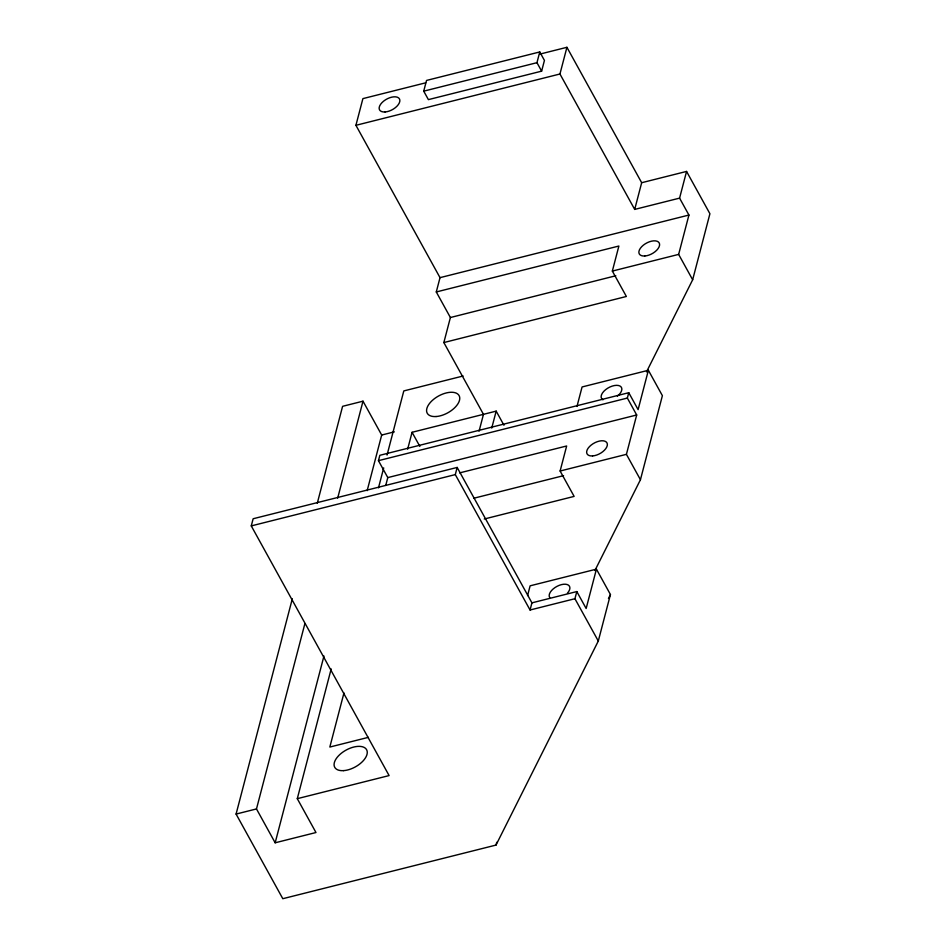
<?xml version="1.0" encoding="UTF-8"?>
<svg xmlns="http://www.w3.org/2000/svg" width="946" height="946" viewBox="0 0 946 946"><rect width="100%" height="100%" fill="white"/><g stroke="black" fill="none" stroke-linecap="round" stroke-linejoin="round"><path stroke-width="1.42" d="M304.896 623.591L256.484 808.936L275.168 842.791L315.976 832.527L297.292 798.672L389.102 775.578L251.269 525.905L253.138 518.751L457.166 467.442L531.924 602.85L530.056 610.004L574.932 598.723L576.812 591.569L531.924 602.85M479.043 431.281L483.465 414.324L443.851 342.558L450.391 317.525L436.283 291.959L440.02 277.651L355.921 125.31L362.897 98.621L425.676 82.822M423.725 91.159L426.528 80.434L539.764 51.947L544.435 60.414L541.632 71.151L428.396 99.626L423.725 91.159L536.961 62.684L539.764 51.947M527.572 595.566L530.115 585.822L596.429 569.149L610.442 594.537L598.298 641.033L496.011 845.074L282.807 898.7L236.086 814.068L292.314 598.783M317.277 503.26L342.594 406.319L363.004 401.187L381.687 435.042L367.166 490.643M337.675 498.128L363.004 401.187M275.168 842.791L323.958 656.016M385.755 485.393L387.789 477.6L378.447 460.667L379.843 455.298L628.759 392.696L638.101 409.63L648.377 370.276L582.074 386.961L576.977 406.437M297.292 798.672L331.183 668.928M378.483 487.864L383.698 467.903M387.044 455.073L403.8 390.923L463.126 376M343.966 692.945L329.835 747.044L368.396 737.348M407.643 449.196L412.066 432.287L496.177 411.132L503.97 425.251M530.056 610.004L455.298 474.596L457.166 467.442M634.695 209.409L641.672 182.72L686.56 171.427L679.583 198.128L634.695 209.409L559.949 74.001L566.926 47.3L539.811 54.123M491.743 428.089L496.177 411.132M484.257 519.011L574.127 496.402L560.115 471.013L566.654 445.98L459.661 472.882M443.851 342.558L626.37 296.476L612.346 271.076L618.885 246.031L436.283 291.959M496.011 845.074L496.745 842.259M594.904 570.556L640.442 479.728L626.418 454.34L636.693 414.987L627.352 398.065L628.759 392.696M596.429 569.149L586.153 608.491L576.812 591.569M646.473 371.932L692.661 279.78L678.649 254.391L688.925 215.049L679.583 198.128M640.442 479.728L662.389 395.676L648.377 370.276M692.661 279.78L709.914 213.737L686.56 171.427M608.467 598.487L610.442 594.537M355.921 125.31L559.949 74.001M440.02 277.651L688.925 215.049M612.346 271.076L678.649 254.391M450.391 317.525L615.799 275.759M381.687 435.042L394.352 431.849M378.447 460.667L627.352 398.065M387.789 477.6L636.693 414.987M251.269 525.905L455.298 474.596M560.115 471.013L626.418 454.34M473.674 498.27L563.556 475.672M236.086 814.068L256.484 808.936M566.926 47.3L641.672 182.72M536.961 62.684L541.632 71.151M574.932 598.723L598.298 641.033M412.066 432.287L419.847 446.394M549.768 597.588A11.376 5.995 -28.9 0 1 561.404 584.64A11.376 5.995 -28.9 0 1 567.434 593.154M602.957 399.803A11.376 5.995 -28.9 0 1 605.594 389.681A11.376 5.995 -28.9 0 1 620.02 386.051A11.376 5.995 -28.9 0 1 617.383 396.173M343.552 770.635A18.199 9.59 -28.9 0 0 367.214 751.585A18.199 9.59 -28.9 0 0 341.246 753.323A18.199 9.59 -28.9 0 0 343.552 770.635M644.794 255.999A11.376 5.995 -28.9 0 0 659.575 244.092A11.376 5.995 -28.9 0 0 643.339 245.18A11.376 5.995 -28.9 0 0 644.794 255.999M436.059 416.536A18.199 9.59 -28.9 0 0 459.709 397.486A18.199 9.59 -28.9 0 0 433.741 399.224A18.199 9.59 -28.9 0 0 436.059 416.536M592.563 455.937A11.376 5.995 -28.9 0 0 607.344 444.041A11.376 5.995 -28.9 0 0 591.108 445.117A11.376 5.995 -28.9 0 0 592.563 455.937M385.057 111.971A11.376 5.995 -28.9 0 0 399.839 100.063A11.376 5.995 -28.9 0 0 383.615 101.151A11.376 5.995 -28.9 0 0 385.057 111.971"/></g></svg>
